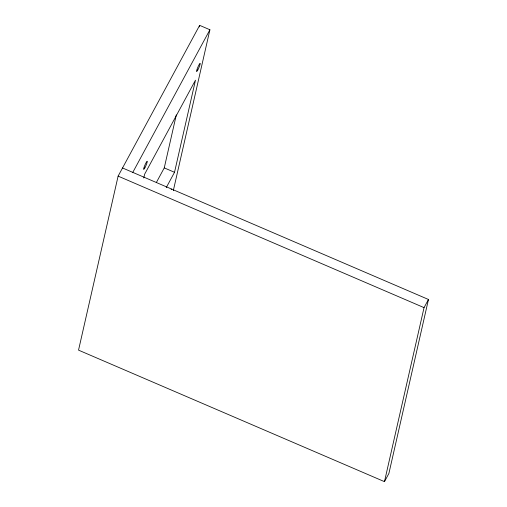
<?xml version="1.0" encoding="UTF-8"?>
<svg xmlns="http://www.w3.org/2000/svg" width="507" height="507" viewBox="0 0 507 507"><rect width="100%" height="100%" fill="white"/><g stroke="black" fill="none" stroke-linecap="round" stroke-linejoin="round"><path stroke-width="0.76" d="M173.305 190.689L209.911 29.761L199.644 25.35L118.118 176.125L78.534 350.141L384.471 481.65L388.882 473.494L428.466 299.479L122.529 167.969M143.785 178.001L144.66 174.161L195.48 80.169L174.522 172.298L166.245 187.615M156.352 182.507L164.262 167.887L176.309 114.912M199.295 26.89L199.644 25.35M384.471 481.65L424.048 307.635L428.466 299.479M132.796 172.38L209.911 29.761M164.262 167.887L174.522 172.298M118.118 176.125L424.048 307.635M171.138 189.409A4.436 0.57 -66.7 0 1 171.6 189.441M197.812 69.934A4.436 0.57 -66.7 0 0 200.17 63.375A4.436 0.57 -66.7 0 0 197.166 68.939A4.436 0.57 -66.7 0 0 197.812 69.934M144.869 167.842A4.436 0.57 -66.7 0 0 147.233 161.283A4.436 0.57 -66.7 0 0 144.229 166.847A4.436 0.57 -66.7 0 0 144.869 167.842"/></g></svg>
